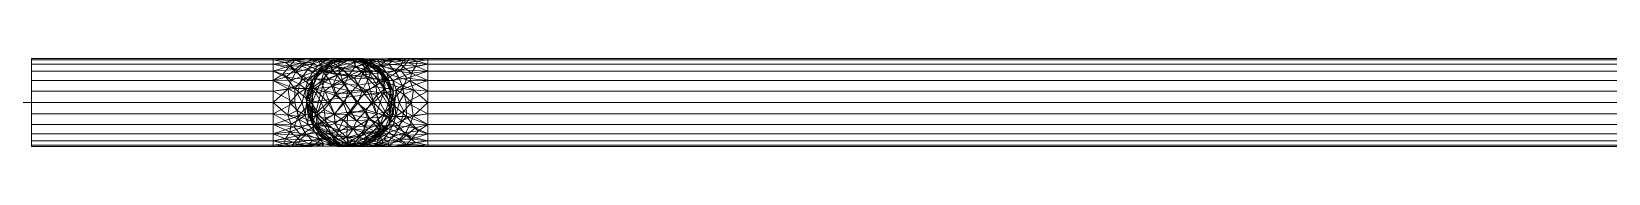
# Model space of a CAD drawing. Header units: inches. Extents: x -3326 to -59, y 8 to 1043.
# Drawn here: x -1958 to -1906.6, y 589.6 to 592.5 of the extents above; entities that cross this region are included whole.
import ezdxf

# ---------------------------------------------------------------- set-up
doc = ezdxf.new("R2010")
doc.units = ezdxf.units.IN
doc.header["$MEASUREMENT"] = 0
doc.layers.add('F-SPRN', color=10, linetype='Continuous', lineweight=9)
doc.layers.add('P-PIPE', color=10, linetype='Continuous', lineweight=9)

# ---------------------------------------------------------------- blocks, each defined once
blk = doc.blocks.new('Elbow - Welded - Generic - Standard-1127339-05 - Fourth Level')
at = {"layer": 'P-PIPE'}
mesh = blk.add_polyface(dxfattribs=at)
corners = [(-1.437, 2.52), (-1.582, 1.978), (-1.978, 1.582), (-2.52, 1.437), (-2.52, 1.388, 0.372), (-2.52, 1.244, 0.719), (-2.52, 1.016, 1.016), (-2.52, 0.719, 1.244), (-2.52, 0.372, 1.388), (-2.52, 0, 1.437), (-2.52, -0.372, 1.388), (-2.52, -0.719, 1.244), (-2.52, -1.016, 1.016), (-2.52, -1.244, 0.719), (-2.52, -1.388, 0.372), (-2.52, -1.437), (-1.297, -1.243), (-0.194, -0.681), (0.681, 0.194), (1.243, 1.297), (1.437, 2.52), (1.388, 2.52, 0.372), (1.244, 2.52, 0.719), (1.016, 2.52, 1.016), (0.719, 2.52, 1.244), (0.372, 2.52, 1.388), (0, 2.52, 1.437), (-0.372, 2.52, 1.388), (-0.719, 2.52, 1.244), (-1.016, 2.52, 1.016), (-1.244, 2.52, 0.719), (-1.388, 2.52, 0.372), (-0.124, 0.124, 1.145), (-0.941, 0.941, 1.408), (-1.055, -0.959, 0.7), (-1.443, 1.443, 1.035), (0.959, 1.055, 0.7), (0.064, 1.205, 1.386), (-1.205, -0.064, 1.386), (-1.676, 1.676, 0.552), (-0.585, 1.717, 1.373), (-1.717, 0.585, 1.373), (-1.621, -0.853, 1.06), (0.853, 1.621, 1.06), (-1.704, -1.281, 0.44), (1.281, 1.704, 0.44), (-1.181, 1.979, 0.952), (-1.979, 1.181, 0.952), (-0.175, 1.879, 1.434), (-1.879, 0.175, 1.434), (-1.832, -0.563, 1.287), (-0.931, -0.418, 1.18), (0.563, 1.832, 1.287), (0.418, 0.931, 1.18), (-1.835, -1.132, 0.797), (1.132, 1.835, 0.797), (-0.997, 1.643, 1.218), (-1.643, 0.997, 1.218), (0.186, -0.186, 0.597), (0.208, 1.901, 1.41), (-1.901, -0.208, 1.41), (-0.434, 1.242, 1.435), (-0.698, 0.527, 1.426), (-1.813, -1.325), (1.325, 1.813), (-1.738, 1.738, 0.259), (-2.05, 1.479, 0.408), (-1.479, 2.05, 0.408), (-1.941, 1.39, 0.707), (-1.39, 1.941, 0.707), (-1.266, 0.429, 1.435), (0.426, 0.379, 0.898), (-0.379, -0.426, 0.898), (-1.585, 1.569, 0.81), (-0.745, -0.962), (-0.531, -0.842, 0.379), (0.962, 0.745), (0.842, 0.531, 0.379), (0.006, -0.482, 0.309), (0.244, -0.244), (0.474, -0.016, 0.305), (-0.245, -0.569, 0.577), (0.567, 0.236, 0.569), (-1.078, -1.129, 0.308), (1.129, 1.078, 0.308), (-0.551, 0.161, 1.327), (-0.035, 0.615, 1.301), (-0.866, 2.121, 1.181), (-2.121, 0.866, 1.181), (-0.269, 0.779, 1.4), (-0.527, 2.181, 1.348), (-2.181, 0.527, 1.348), (-0.877, 1.348, 1.346), (-1.239, 1.239, 1.25), (-1.346, 0.88, 1.346), (0.252, 0.466, 1.096), (0.718, 0.974, 0.962), (0.078, -0.078, 0.857), (-0.466, -0.252, 1.096), (-0.974, -0.713, 0.967)]
mesh.append_faces([[corners[k] for k in face] for face in [(16, 44, 63), (14, 44, 13), (13, 54, 12), (26, 59, 25), (31, 69, 30), (2, 65, 1), (1, 67, 0), (30, 46, 29), (11, 50, 10), (17, 75, 74), (64, 45, 19), (76, 77, 18), (19, 84, 76)]], dxfattribs={"vtx0": -1, "vtx1": -1})
mesh.append_faces([[corners[k] for k in face] for face in [(44, 54, 13), (80, 78, 79), (14, 63, 44), (49, 41, 91), (92, 40, 56), (53, 95, 96), (42, 50, 11), (61, 33, 62), (34, 44, 83), (38, 50, 51), (41, 49, 70), (69, 73, 46), (47, 68, 5), (95, 71, 96), (39, 66, 68), (46, 56, 87), (35, 47, 57), (39, 65, 66), (24, 52, 43), (89, 85, 86), (55, 36, 45), (54, 34, 42), (27, 90, 48), (45, 64, 21), (76, 84, 77), (55, 45, 22), (56, 46, 35), (94, 92, 93), (41, 57, 88), (1, 65, 67), (43, 52, 53), (31, 67, 69), (97, 58, 82), (77, 84, 36), (68, 73, 39), (40, 61, 48), (40, 92, 61), (59, 48, 37), (60, 49, 9), (38, 62, 70), (51, 50, 42), (60, 50, 38), (99, 72, 98), (51, 98, 85), (59, 52, 25), (53, 52, 37), (86, 53, 37), (32, 98, 97), (34, 54, 44), (42, 12, 54), (23, 43, 55), (36, 55, 43), (35, 57, 93), (40, 90, 87), (47, 6, 88), (94, 33, 92), (82, 36, 71), (51, 99, 98), (48, 59, 26), (52, 59, 37), (50, 60, 10), (49, 60, 38), (33, 94, 70), (37, 48, 61), (85, 62, 38), (61, 62, 89), (67, 65, 39), (2, 66, 65), (67, 39, 69), (68, 66, 4), (73, 47, 35), (69, 39, 73), (30, 69, 46), (38, 70, 49), (33, 70, 62), (82, 58, 80), (43, 96, 36), (99, 51, 42), (81, 34, 75), (47, 73, 68), (73, 35, 46), (74, 75, 83), (17, 78, 75), (75, 78, 81), (45, 84, 19), (18, 77, 80), (80, 58, 78), (81, 78, 58), (77, 82, 80), (97, 81, 58), (34, 81, 72), (36, 82, 77), (97, 82, 71), (34, 83, 75), (16, 83, 44), (36, 84, 45), (51, 85, 38), (86, 85, 32), (86, 32, 95), (89, 86, 37), (46, 87, 29), (40, 87, 56), (88, 7, 91), (47, 88, 57), (61, 89, 37), (85, 89, 62), (87, 90, 28), (48, 90, 40), (49, 91, 8), (88, 91, 41), (93, 92, 56), (61, 92, 33), (35, 93, 56), (93, 57, 94), (57, 41, 94), (70, 94, 41), (86, 95, 53), (97, 95, 32), (53, 96, 43), (71, 36, 96), (97, 71, 95), (81, 97, 72), (97, 98, 72), (85, 98, 32), (42, 34, 99), (34, 72, 99)]], dxfattribs={"vtx0": -1, "vtx1": -1, "vtx2": -1})
mesh.append_faces([[corners[k] for k in face] for face in [(42, 11, 12), (83, 16, 74), (47, 5, 6), (60, 9, 10), (43, 23, 24), (45, 21, 22), (52, 24, 25), (87, 28, 29), (90, 27, 28), (68, 4, 5), (67, 31, 0), (78, 17, 79)]], dxfattribs={"vtx0": -1, "vtx2": -1})
mesh.append_faces([[corners[k] for k in face] for face in [(7, 8, 91), (3, 4, 66), (6, 7, 88), (2, 3, 66), (26, 27, 48), (22, 23, 55), (8, 9, 49), (79, 18, 80)]], dxfattribs={"vtx1": -1, "vtx2": -1})
mesh.append_faces([[corners[k] for k in face] for face in [(14, 15, 63), (64, 20, 21)]], dxfattribs={"vtx2": -1})
mesh = blk.add_polyface(dxfattribs=at)
corners = [(1.437, 2.52), (1.243, 1.297), (0.681, 0.194), (-0.194, -0.681), (-1.297, -1.243), (-2.52, -1.437), (-2.52, -1.388, -0.372), (-2.52, -1.244, -0.719), (-2.52, -1.016, -1.016), (-2.52, -0.719, -1.244), (-2.52, -0.372, -1.388), (-2.52, 0, -1.437), (-2.52, 0.372, -1.388), (-2.52, 0.719, -1.244), (-2.52, 1.016, -1.016), (-2.52, 1.244, -0.719), (-2.52, 1.388, -0.372), (-2.52, 1.437), (-1.978, 1.582), (-1.582, 1.978), (-1.437, 2.52), (-1.388, 2.52, -0.372), (-1.244, 2.52, -0.719), (-1.016, 2.52, -1.016), (-0.719, 2.52, -1.244), (-0.372, 2.52, -1.388), (0, 2.52, -1.437), (0.372, 2.52, -1.388), (0.719, 2.52, -1.244), (1.016, 2.52, -1.016), (1.244, 2.52, -0.719), (1.388, 2.52, -0.372), (-0.375, 0.375, -1.342), (-1.211, 1.211, -1.272), (0.655, 0.894, -0.984), (-0.894, -0.655, -0.984), (-1.661, 1.661, -0.601), (-1.361, 0.29, -1.437), (-0.29, 1.361, -1.437), (0.527, 1.569, -1.27), (1.091, 1.558, -0.764), (-1.569, -0.527, -1.27), (-1.558, -1.091, -0.764), (-1.24, 1.8, -0.979), (-1.8, 1.24, -0.979), (-1.825, 0.562, -1.367), (-0.562, 1.825, -1.367), (0.83, 0.598, -0.514), (0.11, -0.11, -0.793), (-0.598, -0.83, -0.514), (0.877, 1.804, -1.077), (0.202, 1.84, -1.408), (0.083, 1.05, -1.358), (1.299, 1.822, -0.457), (-1.804, -0.877, -1.077), (-1.84, -0.202, -1.408), (-1.05, -0.083, -1.358), (-1.822, -1.299, -0.457), (-1.734, 1.734, -0.287), (-1.98, 0.884, -1.195), (-0.884, 1.98, -1.195), (0.167, 0.53, -1.178), (-0.392, -0.123, -1.141), (-1.471, 2.039, -0.447), (-2.039, 1.471, -0.447), (-1.382, 1.93, -0.73), (-1.93, 1.382, -0.73), (-1.813, -1.325), (1.325, 1.813), (-1.983, 0.166, -1.433), (-0.166, 1.983, -1.433), (-1.183, 0.772, -1.401), (-0.688, 0.667, -1.434), (-0.788, 1.248, -1.388), (1.122, 1.179, -0.461), (0.962, 0.745), (-1.179, -1.122, -0.461), (-0.745, -0.962), (0.374, -0.101, -0.385), (0.857, 0.493, -0.232), (-0.493, -0.857, -0.232), (-0.082, -0.528, -0.39), (-0.253, -0.513, -0.679), (-0.333, -0.356, -0.933), (-0.71, -0.75, -0.764), (0.576, 2.117, -1.305), (1.151, 2.11, -0.829), (-2.117, -0.576, -1.305), (-2.11, -1.151, -0.829), (-1.139, 2.207, -0.92), (-2.207, 1.139, -0.92), (-1.548, 1.548, -0.867), (-1.385, 1.405, -1.096), (-1.592, 1.084, -1.187), (-1.452, 0.888, -1.319), (-1.071, 1.589, -1.195), (0.893, 0.985, -0.756), (0.576, 0.437, -0.773), (0.361, 0.426, -0.99), (0.361, 1.032, -1.242), (-0.957, -0.405, -1.196), (0.244, -0.244)]
mesh.append_faces([[corners[k] for k in face] for face in [(12, 69, 11), (18, 64, 17), (7, 57, 6), (16, 64, 15), (26, 70, 25), (25, 46, 24), (27, 51, 26), (77, 80, 3), (22, 63, 21), (67, 57, 4), (2, 79, 75), (4, 76, 77)]], dxfattribs={"vtx0": -1, "vtx1": -1})
mesh.append_faces([[corners[k] for k in face] for face in [(15, 64, 66), (100, 56, 62), (57, 42, 76), (45, 37, 69), (91, 36, 65), (64, 18, 58), (50, 39, 85), (81, 82, 78), (37, 45, 71), (45, 13, 59), (57, 7, 88), (57, 67, 6), (48, 97, 78), (59, 93, 94), (87, 54, 9), (61, 52, 99), (60, 24, 46), (35, 42, 54), (40, 53, 74), (42, 35, 84), (22, 89, 65), (63, 65, 36), (51, 27, 85), (32, 52, 61), (25, 70, 46), (34, 96, 97), (34, 50, 96), (52, 38, 51), (55, 41, 87), (40, 86, 53), (41, 55, 56), (93, 33, 94), (92, 44, 91), (34, 39, 50), (72, 37, 71), (33, 73, 71), (58, 63, 36), (33, 92, 95), (79, 78, 47), (61, 62, 32), (82, 48, 78), (86, 50, 29), (50, 40, 96), (52, 51, 39), (70, 51, 38), (99, 34, 61), (52, 32, 72), (53, 31, 68), (74, 47, 96), (35, 54, 41), (88, 54, 42), (69, 55, 11), (37, 72, 56), (37, 56, 55), (56, 32, 62), (42, 84, 76), (64, 58, 36), (90, 59, 14), (44, 92, 93), (46, 73, 95), (89, 60, 43), (98, 34, 97), (82, 83, 48), (62, 61, 98), (62, 35, 100), (19, 63, 58), (64, 36, 66), (22, 65, 63), (91, 65, 43), (91, 66, 36), (66, 44, 90), (45, 69, 12), (55, 69, 37), (51, 70, 26), (46, 70, 38), (95, 73, 33), (72, 32, 56), (73, 72, 71), (52, 72, 38), (46, 38, 73), (72, 73, 38), (53, 1, 74), (79, 74, 75), (80, 76, 49), (4, 57, 76), (3, 80, 81), (78, 79, 2), (74, 79, 47), (76, 80, 77), (81, 80, 49), (81, 49, 82), (78, 101, 81), (49, 84, 82), (48, 83, 62), (84, 83, 82), (35, 62, 83), (84, 49, 76), (83, 84, 35), (50, 85, 28), (51, 85, 39), (53, 86, 30), (50, 86, 40), (55, 87, 10), (54, 87, 41), (54, 88, 8), (57, 88, 42), (60, 89, 23), (65, 89, 43), (66, 90, 15), (59, 90, 44), (92, 91, 43), (66, 91, 44), (95, 43, 60), (92, 33, 93), (33, 71, 94), (44, 93, 59), (71, 45, 94), (59, 94, 45), (43, 95, 92), (95, 60, 46), (74, 96, 40), (97, 96, 47), (78, 97, 47), (34, 98, 61), (97, 48, 98), (62, 98, 48), (52, 39, 99), (34, 99, 39), (35, 41, 100), (56, 100, 41)]], dxfattribs={"vtx0": -1, "vtx1": -1, "vtx2": -1})
mesh.append_faces([[corners[k] for k in face] for face in [(90, 14, 15), (54, 8, 9), (88, 7, 8), (87, 9, 10), (74, 1, 75), (55, 10, 11), (45, 12, 13), (53, 68, 1), (53, 30, 31), (64, 16, 17), (81, 101, 3), (78, 2, 101)]], dxfattribs={"vtx0": -1, "vtx2": -1})
mesh.append_faces([[corners[k] for k in face] for face in [(22, 23, 89), (18, 19, 58), (20, 21, 63), (29, 30, 86), (28, 29, 50), (23, 24, 60), (27, 28, 85), (13, 14, 59), (19, 20, 63)]], dxfattribs={"vtx1": -1, "vtx2": -1})
mesh.append_faces([[corners[k] for k in face] for face in [(31, 0, 68), (67, 5, 6)]], dxfattribs={"vtx2": -1})
mesh = blk.add_polyface(dxfattribs=at)
corners = [(1.437, 2.52), (1.388, 2.52, -0.372), (1.244, 2.52, -0.719), (1.016, 2.52, -1.016), (0.719, 2.52, -1.244), (0.372, 2.52, -1.388), (0, 2.52, -1.437), (-0.372, 2.52, -1.388), (-0.719, 2.52, -1.244), (-1.016, 2.52, -1.016), (-1.244, 2.52, -0.719), (-1.388, 2.52, -0.372), (-1.437, 2.52), (-1.388, 2.52, 0.372), (-1.244, 2.52, 0.719), (-1.016, 2.52, 1.016), (-0.719, 2.52, 1.244), (-0.372, 2.52, 1.388), (0, 2.52, 1.437), (0.372, 2.52, 1.388), (0.719, 2.52, 1.244), (1.016, 2.52, 1.016), (1.244, 2.52, 0.719), (1.388, 2.52, 0.372)]
mesh.append_faces([[corners[k] for k in face] for face in [(15, 12, 13, 14)]], dxfattribs={"vtx0": -1})
mesh.append_faces([[corners[k] for k in face] for face in [(6, 9, 2, 5)]], dxfattribs={"vtx0": -1, "vtx1": -1, "vtx2": -1})
mesh.append_faces([[corners[k] for k in face] for face in [(12, 17, 22, 1)]], dxfattribs={"vtx0": -1, "vtx1": -1, "vtx2": -1, "vtx3": -1})
mesh.append_faces([[corners[k] for k in face] for face in [(9, 12, 1, 2)]], dxfattribs={"vtx0": -1, "vtx1": -1, "vtx3": -1})
mesh.append_faces([[corners[k] for k in face] for face in [(0, 1, 22, 23), (19, 20, 17, 18)]], dxfattribs={"vtx1": -1})
mesh.append_faces([[corners[k] for k in face] for face in [(15, 16, 17, 12), (20, 21, 22, 17)]], dxfattribs={"vtx2": -1, "vtx3": -1})
mesh.append_faces([[corners[k] for k in face] for face in [(6, 7, 8, 9), (9, 10, 11, 12), (2, 3, 4, 5)]], dxfattribs={"vtx3": -1})
mesh = blk.add_polyface(dxfattribs=at)
corners = [(-2.52, -1.437), (-2.52, -1.388, 0.372), (-2.52, -1.244, 0.719), (-2.52, -1.016, 1.016), (-2.52, -0.719, 1.244), (-2.52, -0.372, 1.388), (-2.52, 0, 1.437), (-2.52, 0.372, 1.388), (-2.52, 0.719, 1.244), (-2.52, 1.016, 1.016), (-2.52, 1.244, 0.719), (-2.52, 1.388, 0.372), (-2.52, 1.437), (-2.52, 1.388, -0.372), (-2.52, 1.244, -0.719), (-2.52, 1.016, -1.016), (-2.52, 0.719, -1.244), (-2.52, 0.372, -1.388), (-2.52, 0, -1.437), (-2.52, -0.372, -1.388), (-2.52, -0.719, -1.244), (-2.52, -1.016, -1.016), (-2.52, -1.244, -0.719), (-2.52, -1.388, -0.372)]
mesh.append_faces([[corners[k] for k in face] for face in [(2, 0, 1)]], dxfattribs={"vtx0": -1})
mesh.append_faces([[corners[k] for k in face] for face in [(19, 22, 18)]], dxfattribs={"vtx0": -1, "vtx1": -1})
mesh.append_faces([[corners[k] for k in face] for face in [(15, 18, 22, 4)]], dxfattribs={"vtx0": -1, "vtx1": -1, "vtx2": -1, "vtx3": -1})
mesh.append_faces([[corners[k] for k in face] for face in [(7, 15, 4, 5)]], dxfattribs={"vtx0": -1, "vtx1": -1, "vtx3": -1})
mesh.append_faces([[corners[k] for k in face] for face in [(7, 12, 13)]], dxfattribs={"vtx0": -1, "vtx2": -1})
mesh.append_faces([[corners[k] for k in face] for face in [(2, 22, 23, 0)]], dxfattribs={"vtx0": -1, "vtx3": -1})
mesh.append_faces([[corners[k] for k in face] for face in [(10, 11, 9), (6, 7, 5)]], dxfattribs={"vtx1": -1})
mesh.append_faces([[corners[k] for k in face] for face in [(11, 12, 7, 9)]], dxfattribs={"vtx1": -1, "vtx2": -1, "vtx3": -1})
mesh.append_faces([[corners[k] for k in face] for face in [(16, 17, 18, 15), (20, 21, 22, 19), (7, 8, 9)]], dxfattribs={"vtx2": -1})
mesh.append_faces([[corners[k] for k in face] for face in [(13, 14, 15, 7), (2, 3, 4, 22)]], dxfattribs={"vtx2": -1, "vtx3": -1})

msp = doc.modelspace()

# ---------------------------------------------------------------- linework, layer by layer
at = {"layer": 'F-SPRN', "color": 1}
for p, q in [((-1950.105, 591.078, 954), (-1957.98, 591.078, 954)), ((-1950.105, 591.078, 954), (-1957.98, 591.078, 954)), ((-1947.585, 591.078, 961.48), (-1947.585, 591.078, 956.52)), ((-1947.585, 591.078, 961.48), (-1947.585, 591.078, 956.52)), ((-1813.473, 591.078, 964), (-1945.065, 591.078, 964)), ((-1813.473, 591.078, 964), (-1945.065, 591.078, 964))]:
    msp.add_line(p, q, dxfattribs=at)
at = {"layer": 'F-SPRN', "color": 1, "extrusion": (1.58207e-14, 1, 0)}
msp.add_arc((1957.98, 956.52, 591.078), 2.52, 270, 0, dxfattribs=at)
at = {"layer": 'F-SPRN', "color": 1, "extrusion": (-1.58207e-14, -1, 0)}
msp.add_arc((-1950.105, 956.52, -591.078), 2.52, 270, 0, dxfattribs=at)
at = {"layer": 'F-SPRN', "color": 1, "extrusion": (0, 1, 0)}
msp.add_arc((1945.065, 961.48, 591.078), 2.52, 0, 90, dxfattribs=at)

# ---------------------------------------------------------------- block references
at = {"layer": 'F-SPRN', "color": 1, "extrusion": (0, -1, 0)}
msp.add_blockref('Elbow - Welded - Generic - Standard-1127339-05 - Fourth Level', (-1947.585, 954, -591.078), dxfattribs=at)
at = {"layer": 'F-SPRN', "color": 1, "extrusion": (0, 1, 0), "rotation": 90}
msp.add_blockref('Elbow - Welded - Generic - Standard-1127339-05 - Fourth Level', (1947.585, 964, 591.078), dxfattribs=at)

# ---------------------------------------------------------------- meshes
at = {"layer": 'F-SPRN', "color": 1}
mesh = msp.add_polyface(dxfattribs=at)
corners = [(-1957.98, 592.515, 954), (-1957.98, 592.466, 953.628), (-1957.98, 592.323, 953.281), (-1957.98, 592.094, 952.983), (-1957.98, 591.797, 952.755), (-1957.98, 591.45, 952.612), (-1957.98, 591.078, 952.563), (-1957.98, 590.706, 952.612), (-1957.98, 590.359, 952.755), (-1957.98, 590.061, 952.983), (-1957.98, 589.833, 953.281), (-1957.98, 589.689, 953.628), (-1957.98, 589.64, 954), (-1957.98, 589.689, 954.372), (-1957.98, 589.833, 954.719), (-1957.98, 590.061, 955.017), (-1957.98, 590.359, 955.245), (-1957.98, 590.706, 955.388), (-1957.98, 591.078, 955.437), (-1957.98, 591.45, 955.388), (-1957.98, 591.797, 955.245), (-1957.98, 592.094, 955.017), (-1957.98, 592.323, 954.719), (-1957.98, 592.466, 954.372)]
mesh.append_faces([[corners[k] for k in face] for face in [(2, 0, 1), (4, 2, 3), (22, 20, 21), (10, 8, 9), (16, 14, 15)]], dxfattribs={"vtx0": -1, "color": 1})
mesh.append_faces([[corners[k] for k in face] for face in [(7, 19, 5, 6)]], dxfattribs={"vtx0": -1, "vtx1": -1, "color": 1})
mesh.append_faces([[corners[k] for k in face] for face in [(13, 14, 12)]], dxfattribs={"vtx1": -1, "color": 1})
mesh.append_faces([[corners[k] for k in face] for face in [(4, 5, 0, 2), (19, 20, 0, 5), (7, 8, 12, 17), (16, 17, 12, 14)]], dxfattribs={"vtx1": -1, "vtx2": -1, "vtx3": -1, "color": 1})
mesh.append_faces([[corners[k] for k in face] for face in [(22, 23, 0, 20), (10, 11, 12, 8), (17, 18, 19, 7)]], dxfattribs={"vtx2": -1, "vtx3": -1, "color": 1})
mesh = msp.add_polyface(dxfattribs=at)
corners = [(-1950.105, 591.078, 955.437), (-1950.105, 591.45, 955.388), (-1950.105, 591.797, 955.245), (-1950.105, 592.094, 955.017), (-1950.105, 592.323, 954.719), (-1950.105, 592.466, 954.372), (-1950.105, 592.515, 954), (-1957.98, 592.515, 954), (-1957.98, 592.466, 954.372), (-1957.98, 592.323, 954.719), (-1957.98, 592.094, 955.017), (-1957.98, 591.797, 955.245), (-1957.98, 591.45, 955.388), (-1957.98, 591.078, 955.437)]
mesh.append_faces([[corners[k] for k in face] for face in [(7, 8, 5, 6)]], dxfattribs={"vtx1": -1, "color": 1})
mesh.append_faces([[corners[k] for k in face] for face in [(8, 9, 4, 5), (3, 4, 9, 10), (11, 12, 1, 2), (2, 3, 10, 11)]], dxfattribs={"vtx1": -1, "vtx3": -1, "color": 1})
mesh.append_faces([[corners[k] for k in face] for face in [(12, 13, 0, 1)]], dxfattribs={"vtx3": -1, "color": 1})
mesh = msp.add_polyface(dxfattribs=at)
corners = [(-1950.105, 592.515, 954), (-1950.105, 592.466, 953.628), (-1950.105, 592.323, 953.281), (-1950.105, 592.094, 952.983), (-1950.105, 591.797, 952.755), (-1950.105, 591.45, 952.612), (-1950.105, 591.078, 952.563), (-1957.98, 591.078, 952.563), (-1957.98, 591.45, 952.612), (-1957.98, 591.797, 952.755), (-1957.98, 592.094, 952.983), (-1957.98, 592.323, 953.281), (-1957.98, 592.466, 953.628), (-1957.98, 592.515, 954)]
mesh.append_faces([[corners[k] for k in face] for face in [(7, 8, 5, 6)]], dxfattribs={"vtx1": -1, "color": 1})
mesh.append_faces([[corners[k] for k in face] for face in [(8, 9, 4, 5), (3, 4, 9, 10), (11, 12, 1, 2), (2, 3, 10, 11)]], dxfattribs={"vtx1": -1, "vtx3": -1, "color": 1})
mesh.append_faces([[corners[k] for k in face] for face in [(12, 13, 0, 1)]], dxfattribs={"vtx3": -1, "color": 1})
mesh = msp.add_polyface(dxfattribs=at)
corners = [(-1950.105, 592.515, 954), (-1950.105, 592.466, 954.372), (-1950.105, 592.323, 954.719), (-1950.105, 592.094, 955.017), (-1950.105, 591.797, 955.245), (-1950.105, 591.45, 955.388), (-1950.105, 591.078, 955.437), (-1950.105, 590.706, 955.388), (-1950.105, 590.359, 955.245), (-1950.105, 590.061, 955.017), (-1950.105, 589.833, 954.719), (-1950.105, 589.689, 954.372), (-1950.105, 589.64, 954), (-1950.105, 589.689, 953.628), (-1950.105, 589.833, 953.281), (-1950.105, 590.061, 952.983), (-1950.105, 590.359, 952.755), (-1950.105, 590.706, 952.612), (-1950.105, 591.078, 952.563), (-1950.105, 591.45, 952.612), (-1950.105, 591.797, 952.755), (-1950.105, 592.094, 952.983), (-1950.105, 592.323, 953.281), (-1950.105, 592.466, 953.628)]
mesh.append_faces([[corners[k] for k in face] for face in [(12, 10, 11)]], dxfattribs={"vtx0": -1, "color": 1})
mesh.append_faces([[corners[k] for k in face] for face in [(20, 0, 19), (5, 0, 4)]], dxfattribs={"vtx0": -1, "vtx1": -1, "color": 1})
mesh.append_faces([[corners[k] for k in face] for face in [(5, 17, 19, 0)]], dxfattribs={"vtx0": -1, "vtx1": -1, "vtx2": -1, "vtx3": -1, "color": 1})
mesh.append_faces([[corners[k] for k in face] for face in [(12, 17, 7, 8)]], dxfattribs={"vtx0": -1, "vtx1": -1, "vtx3": -1, "color": 1})
mesh.append_faces([[corners[k] for k in face] for face in [(21, 22, 20), (3, 4, 2), (15, 16, 14)]], dxfattribs={"vtx1": -1, "color": 1})
mesh.append_faces([[corners[k] for k in face] for face in [(16, 17, 12, 14)]], dxfattribs={"vtx1": -1, "vtx2": -1, "vtx3": -1, "color": 1})
mesh.append_faces([[corners[k] for k in face] for face in [(17, 18, 19), (12, 13, 14)]], dxfattribs={"vtx2": -1, "color": 1})
mesh.append_faces([[corners[k] for k in face] for face in [(22, 23, 0, 20), (0, 1, 2, 4), (5, 6, 7, 17), (8, 9, 10, 12)]], dxfattribs={"vtx2": -1, "vtx3": -1, "color": 1})
mesh = msp.add_polyface(dxfattribs=at)
corners = [(-1946.148, 591.078, 961.48), (-1946.197, 591.45, 961.48), (-1946.34, 591.797, 961.48), (-1946.569, 592.094, 961.48), (-1946.866, 592.323, 961.48), (-1947.213, 592.466, 961.48), (-1947.585, 592.515, 961.48), (-1947.957, 592.466, 961.48), (-1948.304, 592.323, 961.48), (-1948.602, 592.094, 961.48), (-1948.83, 591.797, 961.48), (-1948.974, 591.45, 961.48), (-1949.023, 591.078, 961.48), (-1948.974, 590.706, 961.48), (-1948.83, 590.359, 961.48), (-1948.602, 590.061, 961.48), (-1948.304, 589.833, 961.48), (-1947.957, 589.689, 961.48), (-1947.585, 589.64, 961.48), (-1947.213, 589.689, 961.48), (-1946.866, 589.833, 961.48), (-1946.569, 590.061, 961.48), (-1946.34, 590.359, 961.48), (-1946.197, 590.706, 961.48)]
mesh.append_faces([[corners[k] for k in face] for face in [(18, 14, 17)]], dxfattribs={"vtx0": -1, "vtx1": -1, "color": 1})
mesh.append_faces([[corners[k] for k in face] for face in [(18, 0, 12), (9, 3, 6)]], dxfattribs={"vtx0": -1, "vtx1": -1, "vtx2": -1, "color": 1})
mesh.append_faces([[corners[k] for k in face] for face in [(0, 3, 9, 12)]], dxfattribs={"vtx0": -1, "vtx1": -1, "vtx2": -1, "vtx3": -1, "color": 1})
mesh.append_faces([[corners[k] for k in face] for face in [(23, 0, 22), (16, 17, 14, 15)]], dxfattribs={"vtx1": -1, "color": 1})
mesh.append_faces([[corners[k] for k in face] for face in [(18, 19, 22, 0)]], dxfattribs={"vtx1": -1, "vtx2": -1, "vtx3": -1, "color": 1})
mesh.append_faces([[corners[k] for k in face] for face in [(20, 21, 22, 19), (1, 2, 3, 0), (7, 8, 9, 6)]], dxfattribs={"vtx2": -1, "color": 1})
mesh.append_faces([[corners[k] for k in face] for face in [(12, 13, 14, 18)]], dxfattribs={"vtx2": -1, "vtx3": -1, "color": 1})
mesh.append_faces([[corners[k] for k in face] for face in [(3, 4, 5, 6), (9, 10, 11, 12)]], dxfattribs={"vtx3": -1, "color": 1})
mesh = msp.add_polyface(dxfattribs=at)
corners = [(-1946.148, 591.078, 956.52), (-1946.197, 590.706, 956.52), (-1946.34, 590.359, 956.52), (-1946.569, 590.061, 956.52), (-1946.866, 589.833, 956.52), (-1947.213, 589.689, 956.52), (-1947.585, 589.64, 956.52), (-1947.957, 589.689, 956.52), (-1948.304, 589.833, 956.52), (-1948.602, 590.061, 956.52), (-1948.83, 590.359, 956.52), (-1948.974, 590.706, 956.52), (-1949.023, 591.078, 956.52), (-1948.974, 591.45, 956.52), (-1948.83, 591.797, 956.52), (-1948.602, 592.094, 956.52), (-1948.304, 592.323, 956.52), (-1947.957, 592.466, 956.52), (-1947.585, 592.515, 956.52), (-1947.213, 592.466, 956.52), (-1946.866, 592.323, 956.52), (-1946.569, 592.094, 956.52), (-1946.34, 591.797, 956.52), (-1946.197, 591.45, 956.52)]
mesh.append_faces([[corners[k] for k in face] for face in [(4, 2, 3), (10, 7, 8, 9)]], dxfattribs={"vtx0": -1, "color": 1})
mesh.append_faces([[corners[k] for k in face] for face in [(7, 10, 6)]], dxfattribs={"vtx0": -1, "vtx1": -1, "color": 1})
mesh.append_faces([[corners[k] for k in face] for face in [(18, 21, 15)]], dxfattribs={"vtx0": -1, "vtx1": -1, "vtx2": -1, "color": 1})
mesh.append_faces([[corners[k] for k in face] for face in [(15, 21, 0, 12), (12, 0, 6, 10)]], dxfattribs={"vtx0": -1, "vtx1": -1, "vtx2": -1, "vtx3": -1, "color": 1})
mesh.append_faces([[corners[k] for k in face] for face in [(5, 6, 2, 4)]], dxfattribs={"vtx1": -1, "vtx2": -1, "color": 1})
mesh.append_faces([[corners[k] for k in face] for face in [(19, 20, 21, 18), (10, 11, 12), (13, 14, 15, 12)]], dxfattribs={"vtx2": -1, "color": 1})
mesh.append_faces([[corners[k] for k in face] for face in [(0, 1, 2, 6)]], dxfattribs={"vtx2": -1, "vtx3": -1, "color": 1})
mesh.append_faces([[corners[k] for k in face] for face in [(21, 22, 23, 0), (15, 16, 17, 18)]], dxfattribs={"vtx3": -1, "color": 1})
mesh = msp.add_polyface(dxfattribs=at)
corners = [(-1949.023, 591.078, 961.48), (-1948.974, 591.45, 961.48), (-1948.83, 591.797, 961.48), (-1948.602, 592.094, 961.48), (-1948.304, 592.323, 961.48), (-1947.957, 592.466, 961.48), (-1947.585, 592.515, 961.48), (-1947.585, 592.515, 956.52), (-1947.957, 592.466, 956.52), (-1948.304, 592.323, 956.52), (-1948.602, 592.094, 956.52), (-1948.83, 591.797, 956.52), (-1948.974, 591.45, 956.52), (-1949.023, 591.078, 956.52)]
mesh.append_faces([[corners[k] for k in face] for face in [(7, 8, 5, 6)]], dxfattribs={"vtx1": -1, "color": 1})
mesh.append_faces([[corners[k] for k in face] for face in [(8, 9, 4, 5), (3, 4, 9, 10), (11, 12, 1, 2), (2, 3, 10, 11)]], dxfattribs={"vtx1": -1, "vtx3": -1, "color": 1})
mesh.append_faces([[corners[k] for k in face] for face in [(12, 13, 0, 1)]], dxfattribs={"vtx3": -1, "color": 1})
mesh = msp.add_polyface(dxfattribs=at)
corners = [(-1947.585, 592.515, 961.48), (-1947.213, 592.466, 961.48), (-1946.866, 592.323, 961.48), (-1946.569, 592.094, 961.48), (-1946.34, 591.797, 961.48), (-1946.197, 591.45, 961.48), (-1946.148, 591.078, 961.48), (-1946.148, 591.078, 956.52), (-1946.197, 591.45, 956.52), (-1946.34, 591.797, 956.52), (-1946.569, 592.094, 956.52), (-1946.866, 592.323, 956.52), (-1947.213, 592.466, 956.52), (-1947.585, 592.515, 956.52)]
mesh.append_faces([[corners[k] for k in face] for face in [(7, 8, 5, 6)]], dxfattribs={"vtx1": -1, "color": 1})
mesh.append_faces([[corners[k] for k in face] for face in [(8, 9, 4, 5), (3, 4, 9, 10), (11, 12, 1, 2), (2, 3, 10, 11)]], dxfattribs={"vtx1": -1, "vtx3": -1, "color": 1})
mesh.append_faces([[corners[k] for k in face] for face in [(12, 13, 0, 1)]], dxfattribs={"vtx3": -1, "color": 1})
mesh = msp.add_polyface(dxfattribs=at)
corners = [(-1945.065, 592.515, 964), (-1945.065, 592.466, 963.628), (-1945.065, 592.323, 963.281), (-1945.065, 592.094, 962.984), (-1945.065, 591.797, 962.755), (-1945.065, 591.45, 962.611), (-1945.065, 591.078, 962.562), (-1945.065, 590.706, 962.611), (-1945.065, 590.359, 962.755), (-1945.065, 590.061, 962.984), (-1945.065, 589.833, 963.281), (-1945.065, 589.689, 963.628), (-1945.065, 589.64, 964), (-1945.065, 589.689, 964.372), (-1945.065, 589.833, 964.719), (-1945.065, 590.061, 965.016), (-1945.065, 590.359, 965.245), (-1945.065, 590.706, 965.389), (-1945.065, 591.078, 965.437), (-1945.065, 591.45, 965.389), (-1945.065, 591.797, 965.245), (-1945.065, 592.094, 965.016), (-1945.065, 592.323, 964.719), (-1945.065, 592.466, 964.372)]
mesh.append_faces([[corners[k] for k in face] for face in [(2, 0, 1), (4, 2, 3), (22, 20, 21), (10, 8, 9), (16, 14, 15)]], dxfattribs={"vtx0": -1, "color": 1})
mesh.append_faces([[corners[k] for k in face] for face in [(7, 19, 5, 6)]], dxfattribs={"vtx0": -1, "vtx1": -1, "color": 1})
mesh.append_faces([[corners[k] for k in face] for face in [(13, 14, 12)]], dxfattribs={"vtx1": -1, "color": 1})
mesh.append_faces([[corners[k] for k in face] for face in [(4, 5, 0, 2), (19, 20, 0, 5), (7, 8, 12, 17), (16, 17, 12, 14)]], dxfattribs={"vtx1": -1, "vtx2": -1, "vtx3": -1, "color": 1})
mesh.append_faces([[corners[k] for k in face] for face in [(22, 23, 0, 20), (10, 11, 12, 8), (17, 18, 19, 7)]], dxfattribs={"vtx2": -1, "vtx3": -1, "color": 1})
mesh = msp.add_polyface(dxfattribs=at)
corners = [(-1813.473, 591.078, 965.437), (-1813.473, 591.45, 965.389), (-1813.473, 591.797, 965.245), (-1813.473, 592.094, 965.016), (-1813.473, 592.323, 964.719), (-1813.473, 592.466, 964.372), (-1813.473, 592.515, 964), (-1945.065, 592.515, 964), (-1945.065, 592.466, 964.372), (-1945.065, 592.323, 964.719), (-1945.065, 592.094, 965.016), (-1945.065, 591.797, 965.245), (-1945.065, 591.45, 965.389), (-1945.065, 591.078, 965.437)]
mesh.append_faces([[corners[k] for k in face] for face in [(8, 9, 4, 5), (3, 4, 9, 10), (11, 12, 1, 2), (2, 3, 10, 11)]], dxfattribs={"vtx1": -1, "vtx3": -1, "color": 1})
mesh.append_faces([[corners[k] for k in face] for face in [(6, 7, 8, 5)]], dxfattribs={"vtx2": -1, "color": 1})
mesh.append_faces([[corners[k] for k in face] for face in [(12, 13, 0, 1)]], dxfattribs={"vtx3": -1, "color": 1})
mesh = msp.add_polyface(dxfattribs=at)
corners = [(-1813.473, 592.515, 964), (-1813.473, 592.466, 963.628), (-1813.473, 592.323, 963.281), (-1813.473, 592.094, 962.984), (-1813.473, 591.797, 962.755), (-1813.473, 591.45, 962.611), (-1813.473, 591.078, 962.562), (-1945.065, 591.078, 962.562), (-1945.065, 591.45, 962.611), (-1945.065, 591.797, 962.755), (-1945.065, 592.094, 962.984), (-1945.065, 592.323, 963.281), (-1945.065, 592.466, 963.628), (-1945.065, 592.515, 964)]
mesh.append_faces([[corners[k] for k in face] for face in [(7, 8, 5, 6)]], dxfattribs={"vtx1": -1, "color": 1})
mesh.append_faces([[corners[k] for k in face] for face in [(8, 9, 4, 5), (3, 4, 9, 10), (11, 12, 1, 2), (2, 3, 10, 11)]], dxfattribs={"vtx1": -1, "vtx3": -1, "color": 1})
mesh.append_faces([[corners[k] for k in face] for face in [(12, 13, 0, 1)]], dxfattribs={"vtx3": -1, "color": 1})
mesh = msp.add_polyface(dxfattribs=at)
corners = [(-1950.105, 589.64, 954), (-1950.105, 589.689, 954.372), (-1950.105, 589.833, 954.719), (-1950.105, 590.061, 955.017), (-1950.105, 590.359, 955.245), (-1950.105, 590.706, 955.388), (-1950.105, 591.078, 955.437), (-1957.98, 591.078, 955.437), (-1957.98, 590.706, 955.388), (-1957.98, 590.359, 955.245), (-1957.98, 590.061, 955.017), (-1957.98, 589.833, 954.719), (-1957.98, 589.689, 954.372), (-1957.98, 589.64, 954)]
mesh.append_faces([[corners[k] for k in face] for face in [(7, 8, 5, 6)]], dxfattribs={"vtx1": -1, "color": 1})
mesh.append_faces([[corners[k] for k in face] for face in [(8, 9, 4, 5), (3, 4, 9, 10), (11, 12, 1, 2), (2, 3, 10, 11)]], dxfattribs={"vtx1": -1, "vtx3": -1, "color": 1})
mesh.append_faces([[corners[k] for k in face] for face in [(12, 13, 0, 1)]], dxfattribs={"vtx3": -1, "color": 1})
mesh = msp.add_polyface(dxfattribs=at)
corners = [(-1950.105, 591.078, 952.563), (-1950.105, 590.706, 952.612), (-1950.105, 590.359, 952.755), (-1950.105, 590.061, 952.983), (-1950.105, 589.833, 953.281), (-1950.105, 589.689, 953.628), (-1950.105, 589.64, 954), (-1957.98, 589.64, 954), (-1957.98, 589.689, 953.628), (-1957.98, 589.833, 953.281), (-1957.98, 590.061, 952.983), (-1957.98, 590.359, 952.755), (-1957.98, 590.706, 952.612), (-1957.98, 591.078, 952.563)]
mesh.append_faces([[corners[k] for k in face] for face in [(7, 8, 5, 6)]], dxfattribs={"vtx1": -1, "color": 1})
mesh.append_faces([[corners[k] for k in face] for face in [(8, 9, 4, 5), (3, 4, 9, 10), (11, 12, 1, 2), (2, 3, 10, 11)]], dxfattribs={"vtx1": -1, "vtx3": -1, "color": 1})
mesh.append_faces([[corners[k] for k in face] for face in [(12, 13, 0, 1)]], dxfattribs={"vtx3": -1, "color": 1})
mesh = msp.add_polyface(dxfattribs=at)
corners = [(-1947.585, 589.64, 961.48), (-1947.957, 589.689, 961.48), (-1948.304, 589.833, 961.48), (-1948.602, 590.061, 961.48), (-1948.83, 590.359, 961.48), (-1948.974, 590.706, 961.48), (-1949.023, 591.078, 961.48), (-1949.023, 591.078, 956.52), (-1948.974, 590.706, 956.52), (-1948.83, 590.359, 956.52), (-1948.602, 590.061, 956.52), (-1948.304, 589.833, 956.52), (-1947.957, 589.689, 956.52), (-1947.585, 589.64, 956.52)]
mesh.append_faces([[corners[k] for k in face] for face in [(7, 8, 5, 6)]], dxfattribs={"vtx1": -1, "color": 1})
mesh.append_faces([[corners[k] for k in face] for face in [(8, 9, 4, 5), (3, 4, 9, 10), (11, 12, 1, 2), (2, 3, 10, 11)]], dxfattribs={"vtx1": -1, "vtx3": -1, "color": 1})
mesh.append_faces([[corners[k] for k in face] for face in [(12, 13, 0, 1)]], dxfattribs={"vtx3": -1, "color": 1})
mesh = msp.add_polyface(dxfattribs=at)
corners = [(-1946.148, 591.078, 961.48), (-1946.197, 590.706, 961.48), (-1946.34, 590.359, 961.48), (-1946.569, 590.061, 961.48), (-1946.866, 589.833, 961.48), (-1947.213, 589.689, 961.48), (-1947.585, 589.64, 961.48), (-1947.585, 589.64, 956.52), (-1947.213, 589.689, 956.52), (-1946.866, 589.833, 956.52), (-1946.569, 590.061, 956.52), (-1946.34, 590.359, 956.52), (-1946.197, 590.706, 956.52), (-1946.148, 591.078, 956.52)]
mesh.append_faces([[corners[k] for k in face] for face in [(7, 8, 5, 6)]], dxfattribs={"vtx1": -1, "color": 1})
mesh.append_faces([[corners[k] for k in face] for face in [(8, 9, 4, 5), (3, 4, 9, 10), (11, 12, 1, 2), (2, 3, 10, 11)]], dxfattribs={"vtx1": -1, "vtx3": -1, "color": 1})
mesh.append_faces([[corners[k] for k in face] for face in [(12, 13, 0, 1)]], dxfattribs={"vtx3": -1, "color": 1})
mesh = msp.add_polyface(dxfattribs=at)
corners = [(-1813.473, 589.64, 964), (-1813.473, 589.689, 964.372), (-1813.473, 589.833, 964.719), (-1813.473, 590.061, 965.016), (-1813.473, 590.359, 965.245), (-1813.473, 590.706, 965.389), (-1813.473, 591.078, 965.437), (-1945.065, 591.078, 965.437), (-1945.065, 590.706, 965.389), (-1945.065, 590.359, 965.245), (-1945.065, 590.061, 965.016), (-1945.065, 589.833, 964.719), (-1945.065, 589.689, 964.372), (-1945.065, 589.64, 964)]
mesh.append_faces([[corners[k] for k in face] for face in [(7, 8, 5, 6)]], dxfattribs={"vtx1": -1, "color": 1})
mesh.append_faces([[corners[k] for k in face] for face in [(8, 9, 4, 5), (3, 4, 9, 10), (11, 12, 1, 2), (2, 3, 10, 11)]], dxfattribs={"vtx1": -1, "vtx3": -1, "color": 1})
mesh.append_faces([[corners[k] for k in face] for face in [(12, 13, 0, 1)]], dxfattribs={"vtx3": -1, "color": 1})
mesh = msp.add_polyface(dxfattribs=at)
corners = [(-1813.473, 591.078, 962.562), (-1813.473, 590.706, 962.611), (-1813.473, 590.359, 962.755), (-1813.473, 590.061, 962.984), (-1813.473, 589.833, 963.281), (-1813.473, 589.689, 963.628), (-1813.473, 589.64, 964), (-1945.065, 589.64, 964), (-1945.065, 589.689, 963.628), (-1945.065, 589.833, 963.281), (-1945.065, 590.061, 962.984), (-1945.065, 590.359, 962.755), (-1945.065, 590.706, 962.611), (-1945.065, 591.078, 962.562)]
mesh.append_faces([[corners[k] for k in face] for face in [(7, 8, 5, 6)]], dxfattribs={"vtx1": -1, "color": 1})
mesh.append_faces([[corners[k] for k in face] for face in [(8, 9, 4, 5), (3, 4, 9, 10), (11, 12, 1, 2), (2, 3, 10, 11)]], dxfattribs={"vtx1": -1, "vtx3": -1, "color": 1})
mesh.append_faces([[corners[k] for k in face] for face in [(12, 13, 0, 1)]], dxfattribs={"vtx3": -1, "color": 1})

doc.saveas('drawing.dxf')
